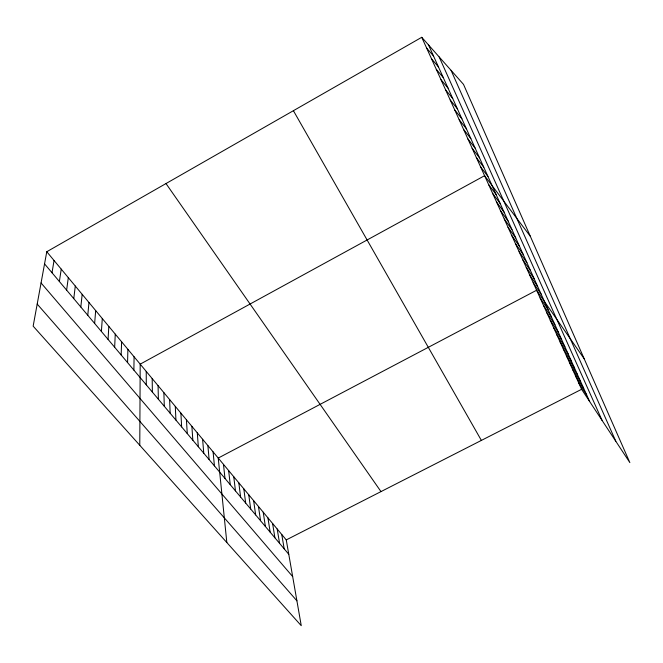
<?xml version="1.0" encoding="UTF-8"?>
<svg xmlns="http://www.w3.org/2000/svg" width="663" height="663" viewBox="0 0 663 663"><rect width="100%" height="100%" fill="white"/><g stroke="black" fill="none" stroke-linecap="round" stroke-linejoin="round"><path stroke-width="0.99" d="M139.777 445.287L140.191 364.153L484.595 175.695L530.317 236.285M133.885 370.103L134.083 356.793M127.561 362.586L127.893 349.343M121.147 354.962L121.619 341.793M114.658 347.238L115.263 334.144M108.069 339.415L108.815 326.395M101.398 331.475L102.293 318.538M94.635 323.428L95.679 310.582M87.773 315.273L88.975 302.519M80.82 307.01L82.179 294.339M73.767 298.623L75.292 286.051M66.623 290.121L68.314 277.648M59.372 281.502L61.236 269.128M52.012 272.75L54.051 260.493M46.775 251.733L33.15 326.155L301.259 625.698L286.259 539.906L46.775 251.733L421.743 37.302L463.503 84.375L629.85 462.6L581.6 389.297L421.743 37.302M286.259 539.906L581.6 389.297M37.194 304.077L296.908 600.811M426.665 48.134L433.503 55.965M431.514 58.808L438.417 66.839M41.056 282.96L292.665 576.57M436.287 69.325L443.257 77.554M44.554 263.882L288.77 554.285M441.003 79.693L448.022 88.104M445.644 89.911L452.721 98.497M450.218 99.989L457.354 108.749M454.727 109.917L461.912 118.843M459.169 119.713L466.412 128.796M463.561 129.368L470.846 138.608M467.879 138.89L475.214 148.28M472.147 148.28L479.523 157.811M476.357 157.545L483.775 167.217M480.501 166.678L487.96 176.491M488.639 184.587L496.173 194.649M492.617 193.364L500.192 203.549M496.554 202.024L504.162 212.326M500.432 210.569L508.073 220.986M504.27 219.005L511.935 229.531M508.049 227.326L515.739 237.959M511.778 235.547L519.502 246.28M515.466 243.661L523.215 254.493M519.104 251.667L526.878 262.598M522.693 259.581L530.491 270.603M526.24 267.388L534.063 278.501M529.745 275.095L537.585 286.3M533.201 282.72L541.066 293.999M165.999 183.56L380.993 491.598M584.219 358.849L536.616 290.237L218.235 458.058L226.837 542.549M540.096 297.894L547.994 309.339M543.527 305.452L551.45 316.972M546.917 312.919L554.856 324.514M550.265 320.287L558.221 331.956M553.572 327.572L561.536 339.307M556.837 334.765L564.818 346.567M560.069 341.868L568.058 353.735M563.252 348.887L571.257 360.813M566.401 355.824L574.415 367.808M569.517 362.678L577.539 374.719M572.592 369.448L580.622 381.54M575.633 376.145L583.672 388.286M578.633 382.758L586.68 394.949M293.402 110.696L481.371 440.406M428.513 44.927L589.656 401.529M439.179 56.96L602.17 420.541M451.047 70.328L615.811 441.268M281.75 534.486L284.203 548.856M277.2 529.008L279.579 543.353M272.592 523.463L274.905 537.801M267.935 517.853L270.173 532.174M263.219 512.184L265.391 526.48M258.454 506.449L260.551 520.728M253.631 500.648L255.653 514.902M248.749 494.772L250.697 509.01M243.818 488.838L245.675 503.043M238.821 482.83L240.603 497.001M233.766 476.747L235.464 490.893M228.652 470.589L230.26 484.711M223.472 464.365L224.997 478.454M213.088 451.868L214.431 465.89M207.884 445.602L209.135 459.583M202.613 439.262L203.765 453.202M197.284 432.84L198.336 446.746M191.88 426.35L192.842 440.215M186.419 419.77L187.273 433.594M180.891 413.115L181.637 426.889M175.289 406.386L175.935 420.11M169.62 399.565L170.151 413.231M163.885 392.653L164.3 406.278M158.076 385.667L158.374 399.225M152.192 378.581L152.374 392.09M146.233 371.413L146.291 384.855"/></g></svg>
